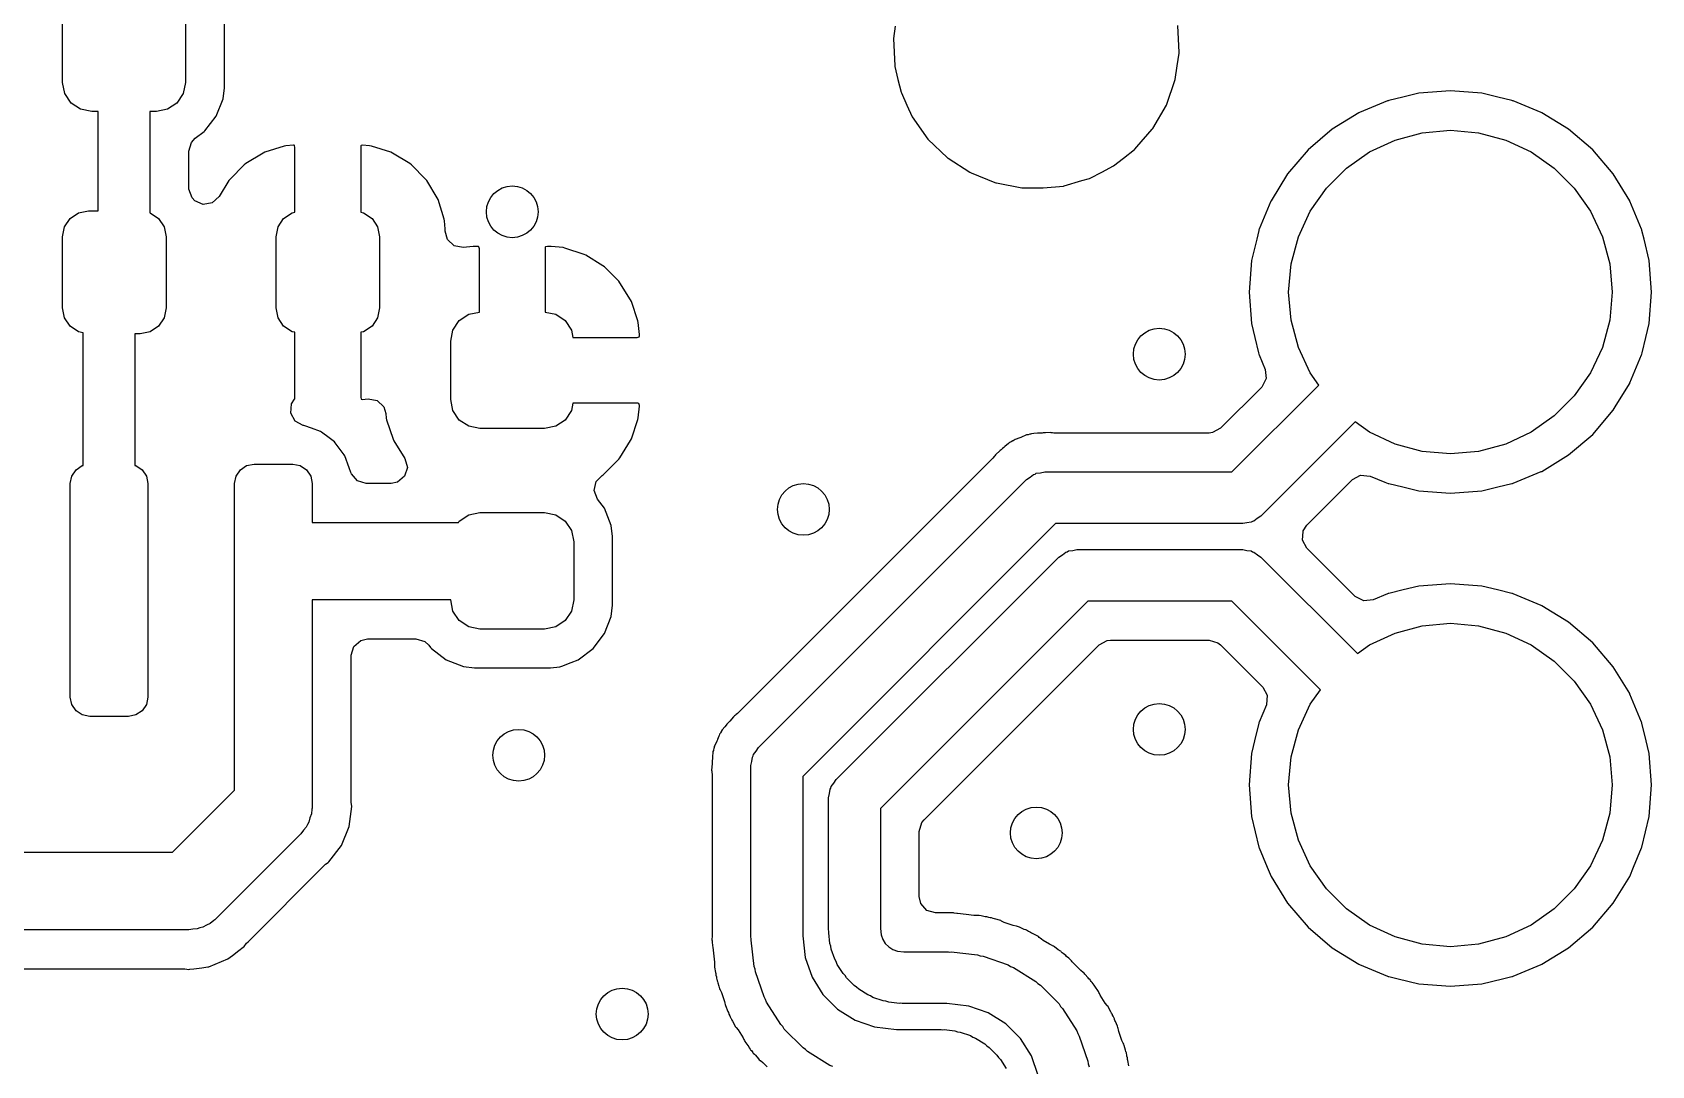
# Model space of a CAD drawing. Extents: x 3.82 to 6.18, y -5.18 to -3.22.
# Drawn here: x 5.1591 to 5.6518, y -4.1716 to -3.8572 of the extents above; entities that cross this region are included whole.
import ezdxf

# ---------------------------------------------------------------- set-up
doc = ezdxf.new("R2010")
doc.units = 0
doc.header["$MEASUREMENT"] = 0
doc.layers.add('BLACK', color=7, linetype='CONTINUOUS')

msp = doc.modelspace()

# ---------------------------------------------------------------- linework, layer by layer
at = {"layer": 'BLACK', "linetype": 'CONTINUOUS'}
for p, q in [((5.16831, -3.87244), (5.16831, -3.85472)), ((5.20571, -3.85472), (5.20571, -3.87244)), ((5.21754, -3.85909), (5.21754, -3.85312)), ((5.42164, -3.85532), (5.4211, -3.85909)), ((5.50804, -3.86335), (5.50766, -3.85509)), ((5.21754, -3.87405), (5.21754, -3.85909)), ((5.4211, -3.85909), (5.42148, -3.86735)), ((5.50746, -3.86735), (5.508, -3.86358)), ((5.508, -3.86358), (5.50804, -3.86335)), ((5.508, -3.86358), (5.508, -3.86358)), ((5.42148, -3.86735), (5.42153, -3.86758)), ((5.42153, -3.86758), (5.42153, -3.86758)), ((5.42153, -3.86758), (5.42248, -3.87153)), ((5.42248, -3.87153), (5.42341, -3.87539)), ((5.50414, -3.87934), (5.50685, -3.87153)), ((5.50685, -3.87153), (5.50746, -3.86735)), ((5.16898, -3.87583), (5.16831, -3.87244)), ((5.1709, -3.8787), (5.16898, -3.87583)), ((5.20503, -3.87583), (5.20311, -3.8787)), ((5.20571, -3.87244), (5.20503, -3.87583)), ((5.21713, -3.87742), (5.21754, -3.87405)), ((5.42341, -3.87539), (5.42351, -3.87561)), ((5.42351, -3.87561), (5.42351, -3.87561)), ((5.42351, -3.87561), (5.42521, -3.87934)), ((5.57609, -3.87691), (5.57182, -3.87794)), ((5.58097, -3.87574), (5.57609, -3.87691)), ((5.59055, -3.87499), (5.58097, -3.87574)), ((5.60013, -3.87574), (5.59055, -3.87499)), ((5.60501, -3.87691), (5.60013, -3.87574)), ((5.60928, -3.87794), (5.60501, -3.87691)), ((5.17378, -3.88062), (5.1709, -3.8787)), ((5.17717, -3.8813), (5.17378, -3.88062)), ((5.17913, -3.8813), (5.17717, -3.8813)), ((5.17913, -3.9115), (5.17913, -3.8813)), ((5.19685, -3.8813), (5.19488, -3.8813)), ((5.19488, -3.8813), (5.19488, -3.91208)), ((5.20024, -3.88062), (5.19685, -3.8813)), ((5.20311, -3.8787), (5.20024, -3.88062)), ((5.21504, -3.88269), (5.21713, -3.87742)), ((5.42521, -3.87934), (5.42684, -3.88292)), ((5.5, -3.88649), (5.50414, -3.87934)), ((5.56275, -3.88166), (5.55456, -3.88668)), ((5.56293, -3.88159), (5.56275, -3.88166)), ((5.57145, -3.87806), (5.56293, -3.88159)), ((5.56293, -3.88159), (5.56293, -3.88159)), ((5.57163, -3.87799), (5.57145, -3.87806)), ((5.57145, -3.87806), (5.57145, -3.87806)), ((5.57182, -3.87794), (5.57163, -3.87799)), ((5.57182, -3.87794), (5.57182, -3.87794)), ((5.60947, -3.87799), (5.60928, -3.87794)), ((5.60928, -3.87794), (5.60928, -3.87794)), ((5.60965, -3.87806), (5.60947, -3.87799)), ((5.61817, -3.88159), (5.60965, -3.87806)), ((5.60965, -3.87806), (5.60965, -3.87806)), ((5.61835, -3.88166), (5.61817, -3.88159)), ((5.61817, -3.88159), (5.61817, -3.88159)), ((5.62654, -3.88668), (5.61835, -3.88166)), ((5.21162, -3.88721), (5.21504, -3.88269)), ((5.42684, -3.88292), (5.43162, -3.88966)), ((5.4952, -3.89203), (5.49985, -3.88667)), ((5.49985, -3.88667), (5.5, -3.88649)), ((5.49985, -3.88667), (5.49985, -3.88667)), ((5.55456, -3.88668), (5.54725, -3.89292)), ((5.63385, -3.89292), (5.62654, -3.88668)), ((5.20671, -3.89339), (5.2075, -3.89071)), ((5.2075, -3.89071), (5.20867, -3.88944)), ((5.20867, -3.88944), (5.21135, -3.88741)), ((5.21135, -3.88741), (5.21162, -3.88721)), ((5.23577, -3.89184), (5.22987, -3.89369)), ((5.23629, -3.89174), (5.23577, -3.89184)), ((5.23861, -3.89152), (5.23629, -3.89174)), ((5.23878, -3.89156), (5.23861, -3.89152)), ((5.23884, -3.89161), (5.23878, -3.89156)), ((5.23902, -3.89221), (5.23884, -3.89161)), ((5.25908, -3.89173), (5.25902, -3.89203)), ((5.25913, -3.89167), (5.25908, -3.89173)), ((5.25958, -3.89154), (5.25913, -3.89167)), ((5.26174, -3.89174), (5.25958, -3.89154)), ((5.26226, -3.89184), (5.26174, -3.89174)), ((5.26816, -3.89369), (5.26226, -3.89184)), ((5.43162, -3.88966), (5.43759, -3.89538)), ((5.56594, -3.8936), (5.57372, -3.88998)), ((5.57372, -3.88998), (5.58201, -3.88776)), ((5.58201, -3.88776), (5.59055, -3.88701)), ((5.59055, -3.88701), (5.5991, -3.88776)), ((5.5991, -3.88776), (5.60738, -3.88998)), ((5.60738, -3.88998), (5.61516, -3.8936)), ((5.20671, -3.90458), (5.20671, -3.89339)), ((5.22933, -3.89393), (5.22407, -3.89712)), ((5.22987, -3.89369), (5.22933, -3.89393)), ((5.23902, -3.91192), (5.23902, -3.89221)), ((5.25902, -3.89203), (5.25902, -3.91192)), ((5.2687, -3.89393), (5.26816, -3.89369)), ((5.27396, -3.89712), (5.2687, -3.89393)), ((5.43759, -3.89538), (5.43779, -3.8955)), ((5.43779, -3.8955), (5.44434, -3.89973)), ((5.48808, -3.89785), (5.49106, -3.8955)), ((5.49106, -3.8955), (5.4944, -3.89289)), ((5.4944, -3.89288), (5.49458, -3.89274)), ((5.4944, -3.89289), (5.4944, -3.89288)), ((5.49458, -3.89274), (5.4952, -3.89203)), ((5.54725, -3.89292), (5.54101, -3.90023)), ((5.55892, -3.89852), (5.56594, -3.8936)), ((5.61516, -3.8936), (5.62218, -3.89852)), ((5.64009, -3.90023), (5.63385, -3.89292)), ((5.2236, -3.89749), (5.21926, -3.90183)), ((5.22407, -3.89712), (5.2236, -3.89749)), ((5.27443, -3.89749), (5.27396, -3.89712)), ((5.27877, -3.90183), (5.27443, -3.89749)), ((5.44434, -3.89973), (5.44434, -3.89973)), ((5.44434, -3.89973), (5.44454, -3.89986)), ((5.44454, -3.89986), (5.44476, -3.89995)), ((5.44476, -3.89995), (5.45199, -3.90286)), ((5.47845, -3.9023), (5.48073, -3.90163)), ((5.48073, -3.90163), (5.48468, -3.8996)), ((5.48468, -3.8996), (5.48787, -3.89795)), ((5.48787, -3.89795), (5.48808, -3.89785)), ((5.48787, -3.89795), (5.48787, -3.89795)), ((5.54101, -3.90023), (5.53599, -3.90842)), ((5.55285, -3.90459), (5.55892, -3.89852)), ((5.62218, -3.89852), (5.62825, -3.90459)), ((5.64511, -3.90842), (5.64009, -3.90023)), ((5.20673, -3.90494), (5.20671, -3.90458)), ((5.2077, -3.90756), (5.20673, -3.90494)), ((5.21889, -3.9023), (5.21594, -3.90718)), ((5.21926, -3.90183), (5.21889, -3.9023)), ((5.27914, -3.9023), (5.27877, -3.90183)), ((5.28233, -3.90756), (5.27914, -3.9023)), ((5.45199, -3.90286), (5.45199, -3.90286)), ((5.45199, -3.90286), (5.45221, -3.90295)), ((5.45221, -3.90295), (5.45244, -3.903)), ((5.45244, -3.903), (5.45244, -3.903)), ((5.45244, -3.903), (5.46014, -3.9045)), ((5.46014, -3.9045), (5.46014, -3.9045)), ((5.46014, -3.9045), (5.46032, -3.90454)), ((5.46032, -3.90454), (5.46054, -3.90455)), ((5.46054, -3.90455), (5.46663, -3.90455)), ((5.46663, -3.90455), (5.4728, -3.90396)), ((5.4728, -3.90396), (5.47302, -3.90389)), ((5.47302, -3.90389), (5.47845, -3.9023)), ((5.47302, -3.90389), (5.47302, -3.90389)), ((5.54793, -3.91161), (5.55285, -3.90459)), ((5.62825, -3.90459), (5.63317, -3.91161)), ((5.17317, -3.9121), (5.17618, -3.9115)), ((5.17618, -3.9115), (5.17913, -3.9115)), ((5.20772, -3.90759), (5.2077, -3.90756)), ((5.20855, -3.90844), (5.20772, -3.90759)), ((5.21112, -3.90954), (5.20855, -3.90844)), ((5.21387, -3.90907), (5.21112, -3.90954)), ((5.21594, -3.90718), (5.21387, -3.90907)), ((5.28257, -3.9081), (5.28233, -3.90756)), ((5.28442, -3.914), (5.28257, -3.9081)), ((5.53592, -3.9086), (5.53239, -3.91712)), ((5.53599, -3.90842), (5.53592, -3.9086)), ((5.53592, -3.9086), (5.53592, -3.9086)), ((5.54431, -3.91939), (5.54793, -3.91161)), ((5.63317, -3.91161), (5.6368, -3.91939)), ((5.64518, -3.9086), (5.64511, -3.90842)), ((5.64871, -3.91712), (5.64518, -3.9086)), ((5.64518, -3.9086), (5.64518, -3.9086)), ((5.16831, -3.91937), (5.16891, -3.91636)), ((5.16891, -3.91636), (5.17061, -3.9138)), ((5.17061, -3.9138), (5.17317, -3.9121)), ((5.19488, -3.91208), (5.19494, -3.9121)), ((5.19494, -3.9121), (5.1975, -3.9138)), ((5.1975, -3.9138), (5.1992, -3.91636)), ((5.1992, -3.91636), (5.1998, -3.91937)), ((5.23327, -3.91937), (5.23387, -3.91636)), ((5.23387, -3.91636), (5.23557, -3.9138)), ((5.23557, -3.9138), (5.23813, -3.9121)), ((5.23813, -3.9121), (5.23902, -3.91192)), ((5.25902, -3.91192), (5.2599, -3.9121)), ((5.2599, -3.9121), (5.26246, -3.9138)), ((5.26246, -3.9138), (5.26416, -3.91636)), ((5.26416, -3.91636), (5.26476, -3.91937)), ((5.28452, -3.91452), (5.28442, -3.914)), ((5.28475, -3.91703), (5.28452, -3.91452)), ((5.16831, -3.94102), (5.16831, -3.91937)), ((5.1998, -3.91937), (5.1998, -3.94102)), ((5.23327, -3.94102), (5.23327, -3.91937)), ((5.26476, -3.91937), (5.26476, -3.94102)), ((5.28476, -3.91726), (5.28475, -3.91703)), ((5.28476, -3.91771), (5.28476, -3.91726)), ((5.28545, -3.92023), (5.28476, -3.91771)), ((5.28749, -3.92214), (5.28545, -3.92023)), ((5.53164, -3.92013), (5.53007, -3.92664)), ((5.53227, -3.91749), (5.53164, -3.92013)), ((5.53232, -3.9173), (5.53227, -3.91749)), ((5.53227, -3.91749), (5.53227, -3.91749)), ((5.53239, -3.91712), (5.53232, -3.9173)), ((5.53239, -3.91712), (5.53239, -3.91712)), ((5.54209, -3.92767), (5.54431, -3.91939)), ((5.6368, -3.91939), (5.63902, -3.92767)), ((5.64879, -3.9173), (5.64871, -3.91712)), ((5.64871, -3.91712), (5.64871, -3.91712)), ((5.64883, -3.91749), (5.64879, -3.9173)), ((5.64947, -3.92013), (5.64883, -3.91749)), ((5.64883, -3.91749), (5.64883, -3.91749)), ((5.65103, -3.92664), (5.64947, -3.92013)), ((5.29024, -3.92265), (5.28749, -3.92214)), ((5.29323, -3.92234), (5.29024, -3.92265)), ((5.29349, -3.92232), (5.29323, -3.92234)), ((5.29458, -3.92232), (5.29349, -3.92232)), ((5.29489, -3.92239), (5.29458, -3.92232)), ((5.29494, -3.92244), (5.29489, -3.92239)), ((5.29512, -3.92304), (5.29494, -3.92244)), ((5.29512, -3.94235), (5.29512, -3.92304)), ((5.31518, -3.92255), (5.31512, -3.92286)), ((5.31512, -3.92286), (5.31512, -3.94235)), ((5.31523, -3.9225), (5.31518, -3.92255)), ((5.31583, -3.92232), (5.31523, -3.9225)), ((5.31675, -3.92232), (5.31583, -3.92232)), ((5.317, -3.92234), (5.31675, -3.92232)), ((5.32058, -3.9227), (5.317, -3.92234)), ((5.32111, -3.92282), (5.32058, -3.9227)), ((5.32697, -3.92476), (5.32111, -3.92282)), ((5.32749, -3.925), (5.32697, -3.92476)), ((5.33272, -3.92823), (5.32749, -3.925)), ((5.33317, -3.92858), (5.33272, -3.92823)), ((5.33753, -3.93293), (5.33317, -3.92858)), ((5.53007, -3.92664), (5.52932, -3.93622)), ((5.54134, -3.93622), (5.54209, -3.92767)), ((5.63902, -3.92767), (5.63976, -3.93622)), ((5.65178, -3.93622), (5.65103, -3.92664)), ((5.33788, -3.93338), (5.33753, -3.93293)), ((5.34112, -3.93861), (5.33788, -3.93338)), ((5.52932, -3.93622), (5.53007, -3.9458)), ((5.54209, -3.94477), (5.54134, -3.93622)), ((5.63976, -3.93622), (5.63902, -3.94477)), ((5.65103, -3.9458), (5.65178, -3.93622)), ((5.16891, -3.94404), (5.16831, -3.94102)), ((5.1998, -3.94102), (5.1992, -3.94404)), ((5.23387, -3.94404), (5.23327, -3.94102)), ((5.26476, -3.94102), (5.26416, -3.94404)), ((5.34136, -3.93913), (5.34112, -3.93861)), ((5.34332, -3.94498), (5.34136, -3.93913)), ((5.17061, -3.94659), (5.16891, -3.94404)), ((5.1992, -3.94404), (5.1975, -3.94659)), ((5.23557, -3.94659), (5.23387, -3.94404)), ((5.26416, -3.94404), (5.26246, -3.94659)), ((5.28709, -3.94779), (5.28901, -3.94492)), ((5.28901, -3.94492), (5.29189, -3.943)), ((5.29189, -3.943), (5.29512, -3.94235)), ((5.31512, -3.94235), (5.31835, -3.943)), ((5.31835, -3.943), (5.32122, -3.94492)), ((5.32122, -3.94492), (5.32314, -3.94779)), ((5.34343, -3.94551), (5.34332, -3.94498)), ((5.34381, -3.94914), (5.34343, -3.94551)), ((5.53007, -3.9458), (5.5311, -3.95006)), ((5.54431, -3.95305), (5.54209, -3.94477)), ((5.63902, -3.94477), (5.6368, -3.95305)), ((5.65001, -3.95006), (5.65103, -3.9458)), ((5.17317, -3.9483), (5.17061, -3.94659)), ((5.17461, -3.94858), (5.17317, -3.9483)), ((5.17461, -3.98897), (5.17461, -3.94858)), ((5.19193, -3.9489), (5.19035, -3.9489)), ((5.19035, -3.9489), (5.19035, -3.98897)), ((5.19494, -3.9483), (5.19193, -3.9489)), ((5.1975, -3.94659), (5.19494, -3.9483)), ((5.23813, -3.9483), (5.23557, -3.94659)), ((5.23902, -3.94847), (5.23813, -3.9483)), ((5.23902, -3.96836), (5.23902, -3.94847)), ((5.2599, -3.9483), (5.25902, -3.94847)), ((5.25902, -3.94847), (5.25902, -3.96818)), ((5.26246, -3.94659), (5.2599, -3.9483)), ((5.28642, -3.95118), (5.28709, -3.94779)), ((5.32314, -3.94779), (5.32359, -3.95004)), ((5.32359, -3.95004), (5.34311, -3.95004)), ((5.34311, -3.95004), (5.34371, -3.94986)), ((5.34371, -3.94986), (5.34375, -3.94981)), ((5.34375, -3.94981), (5.34382, -3.94951)), ((5.34382, -3.94939), (5.34381, -3.94914)), ((5.34382, -3.94951), (5.34382, -3.94939)), ((5.5311, -3.95006), (5.5322, -3.95467)), ((5.6489, -3.95467), (5.65001, -3.95006)), ((5.28642, -3.9689), (5.28642, -3.95118)), ((5.5322, -3.95467), (5.53232, -3.95514)), ((5.53232, -3.95514), (5.53239, -3.95532)), ((5.53239, -3.95532), (5.53239, -3.95532)), ((5.53239, -3.95532), (5.53423, -3.95976)), ((5.54793, -3.96083), (5.54431, -3.95305)), ((5.6368, -3.95305), (5.63317, -3.96083)), ((5.64518, -3.96384), (5.64871, -3.95532)), ((5.64871, -3.95532), (5.64879, -3.95514)), ((5.64871, -3.95532), (5.64871, -3.95532)), ((5.64879, -3.95514), (5.6489, -3.95467)), ((5.53423, -3.95976), (5.53453, -3.96254)), ((5.55052, -3.96452), (5.54793, -3.96083)), ((5.63317, -3.96083), (5.62825, -3.96785)), ((5.53315, -3.96516), (5.52065, -3.97766)), ((5.5241, -3.99094), (5.55052, -3.96452)), ((5.53453, -3.96254), (5.53315, -3.96516)), ((5.64072, -3.97117), (5.64501, -3.96419)), ((5.64501, -3.96419), (5.64511, -3.96402)), ((5.64511, -3.96402), (5.64518, -3.96384)), ((5.23776, -3.97306), (5.23797, -3.97028)), ((5.23797, -3.97028), (5.23886, -3.96877)), ((5.23886, -3.96877), (5.23895, -3.96867)), ((5.23895, -3.96867), (5.23902, -3.96836)), ((5.25902, -3.96818), (5.25919, -3.96878)), ((5.25919, -3.96878), (5.25925, -3.96883)), ((5.25925, -3.96883), (5.25942, -3.96887)), ((5.25942, -3.96887), (5.26127, -3.9687)), ((5.26127, -3.9687), (5.26401, -3.96924)), ((5.26401, -3.96924), (5.26603, -3.97117)), ((5.28709, -3.97229), (5.28642, -3.9689)), ((5.32359, -3.97004), (5.32314, -3.97229)), ((5.34329, -3.97004), (5.32359, -3.97004)), ((5.34359, -3.97011), (5.34329, -3.97004)), ((5.34364, -3.97015), (5.34359, -3.97011)), ((5.34382, -3.97074), (5.34364, -3.97015)), ((5.34381, -3.97094), (5.34382, -3.97074)), ((5.62825, -3.96785), (5.62218, -3.97392)), ((5.2391, -3.97552), (5.23776, -3.97306)), ((5.24152, -3.97685), (5.2391, -3.97552)), ((5.26603, -3.97117), (5.26666, -3.97313)), ((5.26666, -3.97313), (5.26681, -3.97457)), ((5.26681, -3.97457), (5.26692, -3.9751)), ((5.26692, -3.9751), (5.26887, -3.98095)), ((5.28901, -3.97516), (5.28709, -3.97229)), ((5.29189, -3.97708), (5.28901, -3.97516)), ((5.32122, -3.97516), (5.31835, -3.97708)), ((5.32314, -3.97229), (5.32122, -3.97516)), ((5.34138, -3.9809), (5.34333, -3.97505)), ((5.34333, -3.97505), (5.34344, -3.97452)), ((5.34344, -3.97452), (5.34381, -3.97094)), ((5.62218, -3.97392), (5.61516, -3.97884)), ((5.63385, -3.97952), (5.64009, -3.97221)), ((5.64009, -3.97221), (5.64072, -3.97117)), ((5.24175, -3.97687), (5.24152, -3.97685)), ((5.24203, -3.97697), (5.24175, -3.97687)), ((5.244, -3.97766), (5.24203, -3.97697)), ((5.24203, -3.97697), (5.24203, -3.97697)), ((5.24678, -3.97864), (5.244, -3.97766)), ((5.24708, -3.97886), (5.24678, -3.97864)), ((5.24946, -3.98062), (5.24708, -3.97886)), ((5.24708, -3.97886), (5.24708, -3.97886)), ((5.29528, -3.97776), (5.29189, -3.97708)), ((5.31496, -3.97776), (5.29528, -3.97776)), ((5.31835, -3.97708), (5.31496, -3.97776)), ((5.4599, -3.98047), (5.45953, -3.98062)), ((5.46157, -3.97971), (5.4599, -3.98047)), ((5.46192, -3.97966), (5.46157, -3.97971)), ((5.46206, -3.97962), (5.46192, -3.97966)), ((5.46264, -3.97948), (5.46206, -3.97962)), ((5.46279, -3.97945), (5.46264, -3.97948)), ((5.46312, -3.97933), (5.46279, -3.97945)), ((5.46384, -3.97928), (5.46312, -3.97933)), ((5.46495, -3.97921), (5.46384, -3.97928)), ((5.46534, -3.97917), (5.46495, -3.97921)), ((5.46574, -3.97911), (5.46534, -3.97917)), ((5.46636, -3.97911), (5.46574, -3.97911)), ((5.46667, -3.9791), (5.46636, -3.97911)), ((5.46736, -3.97906), (5.46667, -3.9791)), ((5.46875, -3.97898), (5.46736, -3.97906)), ((5.4691, -3.97905), (5.46875, -3.97898)), ((5.46945, -3.97908), (5.4691, -3.97905)), ((5.46992, -3.97911), (5.46945, -3.97906)), ((5.46945, -3.97906), (5.46945, -3.97908)), ((5.51715, -3.97911), (5.46992, -3.97911)), ((5.5182, -3.979), (5.51715, -3.97911)), ((5.52065, -3.97766), (5.5182, -3.979)), ((5.56155, -3.97576), (5.53292, -4.0044)), ((5.56594, -3.97884), (5.56155, -3.97576)), ((5.57372, -3.98247), (5.56594, -3.97884)), ((5.61516, -3.97884), (5.60738, -3.98247)), ((5.62654, -3.98576), (5.63385, -3.97952)), ((5.25107, -3.98181), (5.24946, -3.98062)), ((5.25129, -3.9821), (5.25107, -3.98181)), ((5.25402, -3.9858), (5.25129, -3.9821)), ((5.26887, -3.98095), (5.26912, -3.98147)), ((5.26912, -3.98147), (5.27248, -3.9869)), ((5.33791, -3.98666), (5.34114, -3.98142)), ((5.34114, -3.98142), (5.34138, -3.9809)), ((5.45361, -3.98447), (5.45215, -3.98573)), ((5.45388, -3.98422), (5.45361, -3.98447)), ((5.45431, -3.9838), (5.45388, -3.98422)), ((5.45473, -3.98349), (5.45431, -3.9838)), ((5.45504, -3.98324), (5.45473, -3.98349)), ((5.45616, -3.98228), (5.45504, -3.98324)), ((5.45643, -3.98205), (5.45616, -3.98228)), ((5.45616, -3.98228), (5.45616, -3.98228)), ((5.45675, -3.9819), (5.45643, -3.98205)), ((5.45688, -3.98182), (5.45675, -3.9819)), ((5.45739, -3.98152), (5.45688, -3.98182)), ((5.45752, -3.98145), (5.45739, -3.98152)), ((5.45781, -3.98124), (5.45752, -3.98145)), ((5.45814, -3.98112), (5.45781, -3.98124)), ((5.45953, -3.98062), (5.45814, -3.98112)), ((5.45814, -3.98112), (5.45814, -3.98112)), ((5.58201, -3.98469), (5.57372, -3.98247)), ((5.59055, -3.98543), (5.58201, -3.98469)), ((5.5991, -3.98469), (5.59055, -3.98543)), ((5.60738, -3.98247), (5.5991, -3.98469)), ((5.17112, -3.99223), (5.1724, -3.99031)), ((5.1724, -3.99031), (5.17431, -3.98903)), ((5.17431, -3.98903), (5.17461, -3.98897)), ((5.19035, -3.98897), (5.19065, -3.98903)), ((5.19065, -3.98903), (5.19256, -3.99031)), ((5.19256, -3.99031), (5.19384, -3.99223)), ((5.22112, -3.99223), (5.2224, -3.99031)), ((5.2224, -3.99031), (5.22431, -3.98903)), ((5.22431, -3.98903), (5.22657, -3.98858)), ((5.22657, -3.98858), (5.23839, -3.98858)), ((5.23839, -3.98858), (5.24065, -3.98903)), ((5.24065, -3.98903), (5.24256, -3.99031)), ((5.24256, -3.99031), (5.24384, -3.99223)), ((5.25424, -3.9861), (5.25402, -3.9858)), ((5.25402, -3.9858), (5.25402, -3.9858)), ((5.25552, -3.98974), (5.25424, -3.9861)), ((5.256, -3.99113), (5.25552, -3.98974)), ((5.27322, -3.98959), (5.27238, -3.99226)), ((5.27248, -3.9869), (5.27322, -3.98959)), ((5.33321, -3.99146), (5.33756, -3.98711)), ((5.33756, -3.98711), (5.33791, -3.98666)), ((5.45138, -3.98673), (5.37365, -4.06446)), ((5.45173, -3.98629), (5.45138, -3.98673)), ((5.45196, -3.98603), (5.45173, -3.9863)), ((5.45173, -3.9863), (5.45173, -3.98629)), ((5.45215, -3.98573), (5.45196, -3.98603)), ((5.61835, -3.99078), (5.62654, -3.98576)), ((5.17067, -3.99449), (5.17112, -3.99223)), ((5.17067, -4.05945), (5.17067, -3.99449)), ((5.19384, -3.99223), (5.19429, -3.99449)), ((5.19429, -3.99449), (5.19429, -4.05945)), ((5.22067, -3.99449), (5.22112, -3.99223)), ((5.22067, -4.08782), (5.22067, -3.99449)), ((5.24384, -3.99223), (5.24429, -3.99449)), ((5.24429, -3.99449), (5.24429, -4.0063)), ((5.25603, -3.99112), (5.256, -3.99113)), ((5.25618, -3.99157), (5.25603, -3.99112)), ((5.25801, -3.99368), (5.25618, -3.99157)), ((5.26069, -3.99447), (5.25801, -3.99368)), ((5.26826, -3.99447), (5.26069, -3.99447)), ((5.27024, -3.99405), (5.26826, -3.99447)), ((5.27238, -3.99226), (5.27024, -3.99405)), ((5.3301, -3.99663), (5.33068, -3.99389)), ((5.33068, -3.99389), (5.33244, -3.99202)), ((5.33244, -3.99202), (5.33276, -3.99182)), ((5.33276, -3.99182), (5.33321, -3.99146)), ((5.38006, -4.07478), (5.4616, -3.99324)), ((5.4616, -3.99324), (5.46271, -3.99254)), ((5.46271, -3.99254), (5.46374, -3.99172)), ((5.46374, -3.99172), (5.46418, -3.99162)), ((5.46418, -3.99162), (5.46457, -3.99138)), ((5.46457, -3.99138), (5.46587, -3.99124)), ((5.46587, -3.99124), (5.46715, -3.99094)), ((5.46715, -3.99094), (5.5241, -3.99094)), ((5.54693, -4.00712), (5.56077, -3.99327)), ((5.56077, -3.99327), (5.56323, -3.99193)), ((5.56323, -3.99193), (5.56618, -3.9922)), ((5.56618, -3.9922), (5.57066, -3.99405)), ((5.57066, -3.99405), (5.57163, -3.99446)), ((5.57163, -3.99446), (5.57182, -3.9945)), ((5.57182, -3.9945), (5.57182, -3.9945)), ((5.57182, -3.9945), (5.57609, -3.99553)), ((5.60501, -3.99553), (5.60928, -3.9945)), ((5.60928, -3.9945), (5.60947, -3.99446)), ((5.60928, -3.9945), (5.60928, -3.9945)), ((5.60947, -3.99446), (5.60965, -3.99438)), ((5.60965, -3.99438), (5.61817, -3.99085)), ((5.60965, -3.99438), (5.60965, -3.99438)), ((5.61817, -3.99085), (5.61835, -3.99078)), ((5.61817, -3.99085), (5.61817, -3.99085)), ((5.33109, -3.99924), (5.3301, -3.99663)), ((5.33315, -4.00195), (5.33109, -3.99924)), ((5.57609, -3.99553), (5.58097, -3.9967)), ((5.58097, -3.9967), (5.59055, -3.99745)), ((5.59055, -3.99745), (5.60013, -3.9967)), ((5.60013, -3.9967), (5.60501, -3.99553)), ((5.28901, -4.00594), (5.29189, -4.00402)), ((5.29189, -4.00402), (5.29528, -4.00335)), ((5.29528, -4.00335), (5.31496, -4.00335)), ((5.31496, -4.00335), (5.31835, -4.00402)), ((5.31835, -4.00402), (5.32122, -4.00594)), ((5.33524, -4.00722), (5.33315, -4.00195)), ((5.53181, -4.00509), (5.53078, -4.00591)), ((5.53292, -4.0044), (5.53181, -4.00509)), ((5.24429, -4.0063), (5.28877, -4.0063)), ((5.28877, -4.0063), (5.28901, -4.00594)), ((5.32122, -4.00594), (5.32314, -4.00881)), ((5.32314, -4.00881), (5.32382, -4.0122)), ((5.33565, -4.0106), (5.33524, -4.00722)), ((5.47042, -4.00669), (5.3935, -4.08361)), ((5.52736, -4.00669), (5.47042, -4.00669)), ((5.52864, -4.0064), (5.52736, -4.00669)), ((5.52995, -4.00625), (5.52864, -4.0064)), ((5.53034, -4.00601), (5.52995, -4.00625)), ((5.53078, -4.00591), (5.53034, -4.00601)), ((5.54559, -4.01168), (5.54577, -4.00909)), ((5.54577, -4.00909), (5.54579, -4.0089)), ((5.54579, -4.0089), (5.54693, -4.00712)), ((5.32382, -4.0122), (5.32382, -4.02992)), ((5.33565, -4.03153), (5.33565, -4.0106)), ((5.47397, -4.01525), (5.47435, -4.015)), ((5.47435, -4.015), (5.47566, -4.01486)), ((5.47566, -4.01486), (5.47694, -4.01457)), ((5.47694, -4.01457), (5.52738, -4.01457)), ((5.52738, -4.01457), (5.52866, -4.01486)), ((5.52866, -4.01486), (5.52996, -4.01501)), ((5.52996, -4.01501), (5.53035, -4.01525)), ((5.54693, -4.01414), (5.54559, -4.01168)), ((5.56161, -4.02882), (5.54693, -4.01414)), ((5.40368, -4.08456), (5.47138, -4.01686)), ((5.47138, -4.01686), (5.4725, -4.01617)), ((5.4725, -4.01617), (5.47352, -4.01535)), ((5.47352, -4.01535), (5.47397, -4.01525)), ((5.53035, -4.01525), (5.53079, -4.01535)), ((5.53079, -4.01535), (5.53182, -4.01617)), ((5.53182, -4.01617), (5.53293, -4.01687)), ((5.53293, -4.01687), (5.56225, -4.04619)), ((5.56424, -4.0302), (5.56161, -4.02882)), ((5.57145, -4.02806), (5.56702, -4.0299)), ((5.57163, -4.02799), (5.57145, -4.02806)), ((5.57145, -4.02806), (5.57145, -4.02806)), ((5.57182, -4.02794), (5.57163, -4.02799)), ((5.57621, -4.02688), (5.57182, -4.02794)), ((5.57182, -4.02794), (5.57182, -4.02794)), ((5.58097, -4.02574), (5.57621, -4.02688)), ((5.59055, -4.02499), (5.58097, -4.02574)), ((5.60013, -4.02574), (5.59055, -4.02499)), ((5.60489, -4.02688), (5.60013, -4.02574)), ((5.60928, -4.02794), (5.60489, -4.02688)), ((5.60947, -4.02799), (5.60928, -4.02794)), ((5.60928, -4.02794), (5.60928, -4.02794)), ((5.60965, -4.02806), (5.60947, -4.02799)), ((5.61817, -4.03159), (5.60965, -4.02806)), ((5.60965, -4.02806), (5.60965, -4.02806)), ((5.28642, -4.02992), (5.24429, -4.02992)), ((5.24429, -4.02992), (5.24429, -4.09272)), ((5.28709, -4.03331), (5.28642, -4.02992)), ((5.28901, -4.03618), (5.28709, -4.03331)), ((5.32314, -4.03331), (5.32122, -4.03618)), ((5.32382, -4.02992), (5.32314, -4.03331)), ((5.33524, -4.0349), (5.33565, -4.03153)), ((5.4802, -4.03031), (5.41713, -4.09339)), ((5.5241, -4.03031), (5.4802, -4.03031)), ((5.55101, -4.05722), (5.5241, -4.03031)), ((5.56702, -4.0299), (5.56424, -4.0302)), ((5.61835, -4.03166), (5.61817, -4.03159)), ((5.61817, -4.03159), (5.61817, -4.03159)), ((5.62654, -4.03668), (5.61835, -4.03166)), ((5.29189, -4.03811), (5.28901, -4.03618)), ((5.29528, -4.03878), (5.29189, -4.03811)), ((5.31496, -4.03878), (5.29528, -4.03878)), ((5.31835, -4.03811), (5.31496, -4.03878)), ((5.32122, -4.03618), (5.31835, -4.03811)), ((5.33315, -4.04017), (5.33524, -4.0349)), ((5.57372, -4.03998), (5.58201, -4.03776)), ((5.58201, -4.03776), (5.59055, -4.03701)), ((5.59055, -4.03701), (5.5991, -4.03776)), ((5.5991, -4.03776), (5.60738, -4.03998)), ((5.63385, -4.04292), (5.62654, -4.03668)), ((5.25612, -4.04671), (5.25691, -4.04403)), ((5.25691, -4.04403), (5.25902, -4.0422)), ((5.25902, -4.0422), (5.26108, -4.04175)), ((5.26108, -4.04175), (5.27582, -4.04175)), ((5.27582, -4.04175), (5.2785, -4.04254)), ((5.2785, -4.04254), (5.27977, -4.04371)), ((5.27977, -4.04371), (5.2803, -4.04442)), ((5.2803, -4.04442), (5.2803, -4.04442)), ((5.2803, -4.04442), (5.28051, -4.04469)), ((5.32973, -4.04469), (5.33315, -4.04017)), ((5.43041, -4.09684), (5.48365, -4.0436)), ((5.48365, -4.0436), (5.4861, -4.04226)), ((5.4861, -4.04226), (5.48716, -4.04215)), ((5.48716, -4.04215), (5.51715, -4.04215)), ((5.51715, -4.04215), (5.51983, -4.04293)), ((5.51983, -4.04293), (5.52065, -4.0436)), ((5.52065, -4.0436), (5.5335, -4.05644)), ((5.56225, -4.04619), (5.56594, -4.0436)), ((5.56594, -4.0436), (5.57372, -4.03998)), ((5.60738, -4.03998), (5.61516, -4.0436)), ((5.61516, -4.0436), (5.62218, -4.04852)), ((5.64009, -4.05023), (5.63385, -4.04292)), ((5.25612, -4.09084), (5.25612, -4.04671)), ((5.28051, -4.04469), (5.28502, -4.04812)), ((5.28502, -4.04812), (5.29029, -4.0502)), ((5.32024, -4.05008), (5.32302, -4.04898)), ((5.32302, -4.04898), (5.32521, -4.04812)), ((5.32521, -4.04812), (5.32973, -4.04469)), ((5.62218, -4.04852), (5.62825, -4.05459)), ((5.29029, -4.0502), (5.29367, -4.05061)), ((5.29367, -4.05061), (5.30511, -4.05061)), ((5.30511, -4.05061), (5.31657, -4.05061)), ((5.31657, -4.05061), (5.31672, -4.05059)), ((5.31672, -4.05059), (5.31963, -4.05024)), ((5.31672, -4.05059), (5.31672, -4.05059)), ((5.31963, -4.05024), (5.31994, -4.0502)), ((5.31994, -4.0502), (5.32024, -4.05008)), ((5.32024, -4.05008), (5.32024, -4.05008)), ((5.64511, -4.05842), (5.64009, -4.05023)), ((5.5335, -4.05644), (5.53484, -4.0589)), ((5.53484, -4.0589), (5.53457, -4.06185)), ((5.54793, -4.06161), (5.55101, -4.05722)), ((5.62825, -4.05459), (5.63317, -4.06161)), ((5.64518, -4.0586), (5.64511, -4.05842)), ((5.64871, -4.06712), (5.64518, -4.0586)), ((5.64518, -4.0586), (5.64518, -4.0586)), ((5.17112, -4.06171), (5.17067, -4.05945)), ((5.1724, -4.06362), (5.17112, -4.06171)), ((5.17431, -4.0649), (5.1724, -4.06362)), ((5.19256, -4.06362), (5.19065, -4.0649)), ((5.19384, -4.06171), (5.19256, -4.06362)), ((5.19429, -4.05945), (5.19384, -4.06171)), ((5.53457, -4.06185), (5.53239, -4.06712)), ((5.54431, -4.06939), (5.54793, -4.06161)), ((5.63317, -4.06161), (5.6368, -4.06939)), ((5.17657, -4.06535), (5.17431, -4.0649)), ((5.18839, -4.06535), (5.17657, -4.06535)), ((5.19065, -4.0649), (5.18839, -4.06535)), ((5.36981, -4.06848), (5.36899, -4.06941)), ((5.3702, -4.06804), (5.36981, -4.06848)), ((5.37045, -4.06773), (5.3702, -4.06804)), ((5.37059, -4.06755), (5.37045, -4.06773)), ((5.3707, -4.06741), (5.37059, -4.06755)), ((5.37059, -4.06755), (5.37059, -4.06755)), ((5.37114, -4.06697), (5.3707, -4.06741)), ((5.37135, -4.06675), (5.37114, -4.06697)), ((5.37249, -4.06545), (5.37135, -4.06675)), ((5.37273, -4.06518), (5.37249, -4.06545)), ((5.37249, -4.06545), (5.37249, -4.06545)), ((5.37303, -4.065), (5.37273, -4.06518)), ((5.3733, -4.06477), (5.37303, -4.065)), ((5.37365, -4.06446), (5.37328, -4.06475)), ((5.37328, -4.06475), (5.3733, -4.06477)), ((5.53227, -4.06749), (5.5315, -4.07069)), ((5.53232, -4.0673), (5.53227, -4.06749)), ((5.53227, -4.06749), (5.53227, -4.06749)), ((5.53239, -4.06712), (5.53232, -4.0673)), ((5.53239, -4.06712), (5.53239, -4.06712)), ((5.64879, -4.0673), (5.64871, -4.06712)), ((5.64871, -4.06712), (5.64871, -4.06712)), ((5.64883, -4.06749), (5.64879, -4.0673)), ((5.6496, -4.07069), (5.64883, -4.06749)), ((5.64883, -4.06749), (5.64883, -4.06749)), ((5.36674, -4.0742), (5.36659, -4.07452)), ((5.36737, -4.07287), (5.36674, -4.0742)), ((5.36674, -4.0742), (5.36674, -4.0742)), ((5.36753, -4.0725), (5.36737, -4.07287)), ((5.36758, -4.07235), (5.36753, -4.0725)), ((5.36795, -4.07136), (5.36758, -4.07235)), ((5.36804, -4.07111), (5.36795, -4.07136)), ((5.36817, -4.07078), (5.36804, -4.07111)), ((5.36804, -4.07111), (5.36804, -4.07111)), ((5.36838, -4.0705), (5.36817, -4.07078)), ((5.36845, -4.07037), (5.36838, -4.0705)), ((5.36876, -4.06986), (5.36845, -4.07037)), ((5.36884, -4.06973), (5.36876, -4.06986)), ((5.36899, -4.06941), (5.36884, -4.06973)), ((5.5315, -4.07069), (5.53007, -4.07664)), ((5.54209, -4.07767), (5.54431, -4.06939)), ((5.6368, -4.06939), (5.63902, -4.07767)), ((5.65103, -4.07664), (5.6496, -4.07069)), ((5.36601, -4.07829), (5.36593, -4.07881)), ((5.36593, -4.07881), (5.36593, -4.07941)), ((5.36605, -4.0779), (5.36601, -4.07829)), ((5.36619, -4.07607), (5.36605, -4.0779)), ((5.36631, -4.07574), (5.36619, -4.07607)), ((5.36634, -4.07559), (5.36631, -4.07574)), ((5.36649, -4.07502), (5.36634, -4.07559)), ((5.36654, -4.07487), (5.36649, -4.07502)), ((5.36659, -4.07452), (5.36654, -4.07487)), ((5.37776, -4.08033), (5.37805, -4.07905)), ((5.37805, -4.07905), (5.3782, -4.07774)), ((5.3782, -4.07774), (5.37844, -4.07736)), ((5.37844, -4.07736), (5.37854, -4.07692)), ((5.37854, -4.07692), (5.37936, -4.07589)), ((5.37936, -4.07589), (5.38006, -4.07478)), ((5.53007, -4.07664), (5.52932, -4.08622)), ((5.54134, -4.08622), (5.54209, -4.07767)), ((5.63902, -4.07767), (5.63976, -4.08622)), ((5.65178, -4.08622), (5.65103, -4.07664)), ((5.36591, -4.07977), (5.36577, -4.0817)), ((5.36577, -4.0817), (5.36584, -4.08204)), ((5.36584, -4.08204), (5.36587, -4.0824)), ((5.36587, -4.0824), (5.36587, -4.0824)), ((5.36587, -4.0824), (5.36593, -4.08295)), ((5.36593, -4.07941), (5.36591, -4.07977)), ((5.36593, -4.08295), (5.36593, -4.13196)), ((5.37776, -4.13252), (5.37776, -4.08033)), ((5.3935, -4.08361), (5.3935, -4.13208)), ((5.2018, -4.10669), (5.22067, -4.08782)), ((5.40138, -4.09011), (5.40167, -4.08883)), ((5.40167, -4.08883), (5.40182, -4.08753)), ((5.40182, -4.08753), (5.40206, -4.08714)), ((5.40206, -4.08714), (5.40216, -4.0867)), ((5.40216, -4.0867), (5.40298, -4.08567)), ((5.40298, -4.08567), (5.40368, -4.08456)), ((5.52932, -4.08622), (5.53007, -4.0958)), ((5.54209, -4.09477), (5.54134, -4.08622)), ((5.63976, -4.08622), (5.63902, -4.09477)), ((5.65103, -4.0958), (5.65178, -4.08622)), ((5.2442, -4.0936), (5.24407, -4.09501)), ((5.24428, -4.09329), (5.2442, -4.0936)), ((5.24429, -4.09272), (5.24425, -4.09311)), ((5.24425, -4.09311), (5.24428, -4.09329)), ((5.25616, -4.09149), (5.25612, -4.09084)), ((5.25612, -4.09427), (5.25633, -4.09272)), ((5.25633, -4.09272), (5.25616, -4.09149)), ((5.40138, -4.13031), (5.40138, -4.09011)), ((5.41713, -4.09339), (5.41713, -4.12987)), ((5.24279, -4.09822), (5.24246, -4.09903)), ((5.24328, -4.0975), (5.24279, -4.09822)), ((5.24358, -4.09623), (5.24328, -4.0975)), ((5.24407, -4.09501), (5.24358, -4.09623)), ((5.25551, -4.09889), (5.25612, -4.09427)), ((5.42896, -4.10035), (5.42974, -4.09766)), ((5.42974, -4.09766), (5.43041, -4.09684)), ((5.53007, -4.0958), (5.53232, -4.10514)), ((5.54431, -4.10305), (5.54209, -4.09477)), ((5.63902, -4.09477), (5.6368, -4.10305)), ((5.64879, -4.10514), (5.65103, -4.0958)), ((5.24083, -4.10107), (5.21504, -4.12686)), ((5.24157, -4.09999), (5.24083, -4.10107)), ((5.24246, -4.09903), (5.24157, -4.09999)), ((5.25313, -4.10464), (5.25551, -4.09889)), ((5.42896, -4.12019), (5.42896, -4.10035)), ((5.54793, -4.11083), (5.54431, -4.10305)), ((5.6368, -4.10305), (5.63317, -4.11083)), ((5.04724, -4.10669), (5.2018, -4.10669)), ((5.24934, -4.10958), (5.25313, -4.10464)), ((5.53232, -4.10514), (5.53239, -4.10532)), ((5.53239, -4.10532), (5.53239, -4.10532)), ((5.53239, -4.10532), (5.53485, -4.11126)), ((5.64625, -4.11126), (5.64871, -4.10532)), ((5.64871, -4.10532), (5.64879, -4.10514)), ((5.64871, -4.10532), (5.64871, -4.10532)), ((5.22474, -4.1339), (5.24787, -4.11076)), ((5.24787, -4.11076), (5.24836, -4.11033)), ((5.24836, -4.11033), (5.24908, -4.10978)), ((5.24908, -4.10978), (5.24934, -4.10958)), ((5.53485, -4.11126), (5.53599, -4.11402)), ((5.55285, -4.11785), (5.54793, -4.11083)), ((5.63317, -4.11083), (5.62825, -4.11785)), ((5.64511, -4.11402), (5.64625, -4.11126)), ((5.53599, -4.11402), (5.54101, -4.12221)), ((5.55892, -4.12392), (5.55285, -4.11785)), ((5.62825, -4.11785), (5.62218, -4.12392)), ((5.64009, -4.12221), (5.64511, -4.11402)), ((5.4294, -4.12225), (5.42896, -4.12019)), ((5.43124, -4.12437), (5.4294, -4.12225)), ((5.54101, -4.12221), (5.54725, -4.12952)), ((5.63385, -4.12952), (5.64009, -4.12221)), ((5.21326, -4.12832), (5.21206, -4.12884)), ((5.21436, -4.12742), (5.21326, -4.12832)), ((5.21463, -4.12725), (5.21436, -4.12742)), ((5.21474, -4.12711), (5.21463, -4.12725)), ((5.21504, -4.12686), (5.21474, -4.12711)), ((5.43392, -4.12515), (5.43124, -4.12437)), ((5.43739, -4.12515), (5.43392, -4.12515)), ((5.43754, -4.12515), (5.43739, -4.12515)), ((5.43861, -4.12512), (5.43754, -4.12515)), ((5.43879, -4.12514), (5.43861, -4.12512)), ((5.43896, -4.12514), (5.43879, -4.12514)), ((5.43904, -4.12514), (5.43896, -4.12514)), ((5.43896, -4.12514), (5.43896, -4.12514)), ((5.43915, -4.12515), (5.43904, -4.12514)), ((5.43935, -4.12515), (5.43915, -4.12515)), ((5.43954, -4.12518), (5.43935, -4.12515)), ((5.44036, -4.12531), (5.43954, -4.12518)), ((5.43954, -4.12518), (5.43954, -4.12518)), ((5.44057, -4.12534), (5.44036, -4.12531)), ((5.44328, -4.12564), (5.44057, -4.12534)), ((5.44552, -4.1259), (5.44328, -4.12564)), ((5.44643, -4.12591), (5.44552, -4.1259)), ((5.4465, -4.12591), (5.44643, -4.12591)), ((5.44685, -4.12588), (5.4465, -4.12591)), ((5.4472, -4.12595), (5.44685, -4.12588)), ((5.4478, -4.12607), (5.4472, -4.12595)), ((5.4472, -4.12595), (5.4472, -4.12595)), ((5.44864, -4.12623), (5.4478, -4.12607)), ((5.44904, -4.12629), (5.44864, -4.12623)), ((5.44935, -4.12633), (5.44904, -4.12629)), ((5.44954, -4.12635), (5.44935, -4.12633)), ((5.44935, -4.12633), (5.44935, -4.12633)), ((5.45014, -4.12651), (5.44954, -4.12635)), ((5.45049, -4.1266), (5.45014, -4.12651)), ((5.45081, -4.12666), (5.45049, -4.1266)), ((5.45098, -4.12669), (5.45081, -4.12666)), ((5.45081, -4.12666), (5.45081, -4.12666)), ((5.45148, -4.12687), (5.45098, -4.12669)), ((5.45182, -4.12697), (5.45148, -4.12687)), ((5.45373, -4.12749), (5.45182, -4.12697)), ((5.45403, -4.12768), (5.45373, -4.12749)), ((5.45435, -4.12782), (5.45403, -4.12768)), ((5.45436, -4.12781), (5.45435, -4.12782)), ((5.45483, -4.12804), (5.45436, -4.12781)), ((5.45755, -4.12899), (5.45483, -4.12804)), ((5.56594, -4.12884), (5.55892, -4.12392)), ((5.62218, -4.12392), (5.61516, -4.12884)), ((5.20669, -4.13031), (5.04724, -4.13031)), ((5.20798, -4.13008), (5.20669, -4.13031)), ((5.20929, -4.13003), (5.20798, -4.13008)), ((5.21009, -4.12968), (5.20929, -4.13003)), ((5.21094, -4.12952), (5.21009, -4.12968)), ((5.21206, -4.12884), (5.21094, -4.12952)), ((5.36592, -4.13217), (5.36588, -4.1332)), ((5.36588, -4.1332), (5.3659, -4.13339)), ((5.36593, -4.13196), (5.36592, -4.13217)), ((5.37785, -4.13295), (5.37776, -4.13252)), ((5.3778, -4.13339), (5.37785, -4.13295)), ((5.3935, -4.13208), (5.39426, -4.13876)), ((5.40148, -4.13074), (5.40138, -4.13031)), ((5.40143, -4.13118), (5.40148, -4.13074)), ((5.40179, -4.13443), (5.40143, -4.13118)), ((5.41713, -4.12987), (5.41734, -4.13179)), ((5.41734, -4.13179), (5.41783, -4.13319)), ((5.41783, -4.13319), (5.41862, -4.13444)), ((5.45843, -4.1292), (5.45755, -4.12899)), ((5.4585, -4.12922), (5.45843, -4.1292)), ((5.45885, -4.12927), (5.4585, -4.12922)), ((5.45941, -4.12952), (5.45885, -4.12927)), ((5.46052, -4.13001), (5.45941, -4.12952)), ((5.4609, -4.13016), (5.46052, -4.13001)), ((5.46137, -4.13033), (5.4609, -4.13016)), ((5.46154, -4.13042), (5.46137, -4.13033)), ((5.46192, -4.13062), (5.46154, -4.13042)), ((5.46154, -4.13042), (5.46154, -4.13042)), ((5.46224, -4.13078), (5.46192, -4.13062)), ((5.46254, -4.13091), (5.46224, -4.13078)), ((5.4627, -4.13098), (5.46254, -4.13091)), ((5.46254, -4.13091), (5.46254, -4.13091)), ((5.46285, -4.13107), (5.4627, -4.13098)), ((5.46315, -4.13126), (5.46285, -4.13107)), ((5.46285, -4.13107), (5.46285, -4.13107)), ((5.46345, -4.13144), (5.46315, -4.13126)), ((5.46519, -4.13237), (5.46345, -4.13144)), ((5.46545, -4.13262), (5.46519, -4.13237)), ((5.46573, -4.13283), (5.46545, -4.13262)), ((5.46574, -4.13282), (5.46573, -4.13283)), ((5.46615, -4.13315), (5.46574, -4.13282)), ((5.46671, -4.1335), (5.46615, -4.13315)), ((5.54725, -4.12952), (5.55456, -4.13576)), ((5.57372, -4.13247), (5.56594, -4.12884)), ((5.58201, -4.13469), (5.57372, -4.13247)), ((5.60738, -4.13247), (5.5991, -4.13469)), ((5.61516, -4.12884), (5.60738, -4.13247)), ((5.62654, -4.13576), (5.63385, -4.12952)), ((5.21862, -4.13915), (5.21998, -4.13811)), ((5.21998, -4.13811), (5.22199, -4.13657)), ((5.22199, -4.13657), (5.2233, -4.13556)), ((5.2233, -4.13556), (5.22355, -4.13537)), ((5.22355, -4.13537), (5.22431, -4.13438)), ((5.22431, -4.13438), (5.22474, -4.1339)), ((5.3659, -4.13339), (5.3659, -4.1335)), ((5.3659, -4.1335), (5.36591, -4.13358)), ((5.36591, -4.13358), (5.36591, -4.13358)), ((5.36591, -4.13358), (5.36593, -4.13376)), ((5.36593, -4.13376), (5.36593, -4.13394)), ((5.36593, -4.13394), (5.36595, -4.13411)), ((5.36595, -4.13411), (5.36595, -4.13411)), ((5.36595, -4.13411), (5.36608, -4.135)), ((5.36608, -4.135), (5.3661, -4.13515)), ((5.3661, -4.13515), (5.36614, -4.13556)), ((5.36614, -4.13556), (5.36665, -4.14008)), ((5.37871, -4.1414), (5.3778, -4.13339)), ((5.40208, -4.13526), (5.40179, -4.13443)), ((5.40218, -4.13614), (5.40208, -4.13526)), ((5.40326, -4.13923), (5.40218, -4.13614)), ((5.41862, -4.13444), (5.41967, -4.13549)), ((5.41967, -4.13549), (5.42092, -4.13628)), ((5.42092, -4.13628), (5.42232, -4.13677)), ((5.42232, -4.13677), (5.42424, -4.13698)), ((5.42424, -4.13698), (5.43782, -4.13698)), ((5.43782, -4.13698), (5.43825, -4.13708)), ((5.43825, -4.13708), (5.43869, -4.13703)), ((5.43869, -4.13703), (5.44671, -4.13794)), ((5.44671, -4.13794), (5.44754, -4.13823)), ((5.44754, -4.13823), (5.44841, -4.13833)), ((5.46859, -4.13468), (5.46671, -4.1335)), ((5.4694, -4.13508), (5.46859, -4.13468)), ((5.46946, -4.13512), (5.4694, -4.13508)), ((5.46979, -4.13524), (5.46946, -4.13512)), ((5.47007, -4.13545), (5.46979, -4.13524)), ((5.47125, -4.13634), (5.47007, -4.13545)), ((5.47007, -4.13545), (5.47007, -4.13545)), ((5.47159, -4.13657), (5.47125, -4.13634)), ((5.47178, -4.13669), (5.47159, -4.13657)), ((5.47201, -4.13683), (5.47178, -4.13669)), ((5.47216, -4.13696), (5.47201, -4.13683)), ((5.47248, -4.13724), (5.47216, -4.13696)), ((5.47216, -4.13696), (5.47216, -4.13696)), ((5.47276, -4.13747), (5.47248, -4.13724)), ((5.47316, -4.13777), (5.47276, -4.13747)), ((5.47354, -4.13814), (5.47316, -4.13777)), ((5.47379, -4.13838), (5.47354, -4.13814)), ((5.55456, -4.13576), (5.56275, -4.14078)), ((5.59055, -4.13543), (5.58201, -4.13469)), ((5.5991, -4.13469), (5.59055, -4.13543)), ((5.61835, -4.14078), (5.62654, -4.13576)), ((5.06404, -4.14215), (5.20482, -4.14215)), ((5.20482, -4.14215), (5.20547, -4.14219)), ((5.20547, -4.14219), (5.20669, -4.14235)), ((5.20669, -4.14235), (5.20702, -4.14231)), ((5.20702, -4.14231), (5.20824, -4.14215)), ((5.20824, -4.14215), (5.21068, -4.14182)), ((5.21068, -4.14182), (5.21254, -4.14158)), ((5.21254, -4.14158), (5.21286, -4.14154)), ((5.21286, -4.14154), (5.21862, -4.13915)), ((5.36668, -4.14096), (5.36664, -4.14132)), ((5.36664, -4.14132), (5.3667, -4.14166)), ((5.36665, -4.14008), (5.36665, -4.14061)), ((5.36665, -4.14061), (5.36666, -4.14061)), ((5.36666, -4.14061), (5.36668, -4.14096)), ((5.3667, -4.14166), (5.367, -4.14327)), ((5.379, -4.14223), (5.37871, -4.1414)), ((5.37909, -4.14311), (5.379, -4.14223)), ((5.38176, -4.15072), (5.37909, -4.14311)), ((5.39426, -4.13876), (5.39633, -4.14468)), ((5.40373, -4.13997), (5.40326, -4.13923)), ((5.40402, -4.1408), (5.40373, -4.13997)), ((5.40576, -4.14357), (5.40402, -4.1408)), ((5.44841, -4.13833), (5.45603, -4.14099)), ((5.45603, -4.14099), (5.45677, -4.14146)), ((5.45677, -4.14146), (5.4576, -4.14175)), ((5.4576, -4.14175), (5.46443, -4.14604)), ((5.47446, -4.13896), (5.47379, -4.13838)), ((5.47529, -4.13968), (5.47446, -4.13896)), ((5.47548, -4.13998), (5.47529, -4.13968)), ((5.47571, -4.14024), (5.47548, -4.13998)), ((5.47605, -4.14065), (5.47571, -4.14024)), ((5.47571, -4.14024), (5.47571, -4.14024)), ((5.47808, -4.14269), (5.47605, -4.14065)), ((5.47879, -4.14326), (5.47808, -4.14269)), ((5.56275, -4.14078), (5.56293, -4.14085)), ((5.56293, -4.14085), (5.56293, -4.14085)), ((5.56293, -4.14085), (5.57145, -4.14438)), ((5.60965, -4.14438), (5.61817, -4.14085)), ((5.61817, -4.14085), (5.61835, -4.14078)), ((5.61817, -4.14085), (5.61817, -4.14085)), ((5.367, -4.14327), (5.36705, -4.14361)), ((5.36705, -4.14361), (5.36711, -4.14413)), ((5.36711, -4.14413), (5.36723, -4.14462)), ((5.36723, -4.14462), (5.36731, -4.14497)), ((5.36731, -4.14497), (5.36739, -4.14539)), ((5.36739, -4.14539), (5.36739, -4.14539)), ((5.36739, -4.14539), (5.36743, -4.14558)), ((5.36743, -4.14558), (5.36749, -4.14576)), ((5.36749, -4.14576), (5.36749, -4.14576)), ((5.36749, -4.14576), (5.36759, -4.14606)), ((5.36759, -4.14606), (5.36771, -4.14644)), ((5.36771, -4.14644), (5.36797, -4.14745)), ((5.36797, -4.14745), (5.36817, -4.14821)), ((5.39633, -4.14468), (5.39967, -4.15)), ((5.40638, -4.14419), (5.40576, -4.14357)), ((5.40685, -4.14494), (5.40638, -4.14419)), ((5.40916, -4.14725), (5.40685, -4.14494)), ((5.4099, -4.14772), (5.40916, -4.14725)), ((5.41053, -4.14834), (5.4099, -4.14772)), ((5.46443, -4.14604), (5.46505, -4.14667)), ((5.46505, -4.14667), (5.4658, -4.14713)), ((5.4658, -4.14713), (5.4715, -4.15284)), ((5.47884, -4.14331), (5.47879, -4.14326)), ((5.47913, -4.1435), (5.47884, -4.14331)), ((5.47936, -4.14377), (5.47913, -4.1435)), ((5.48031, -4.14489), (5.47936, -4.14377)), ((5.47936, -4.14377), (5.47936, -4.14377)), ((5.48059, -4.14519), (5.48031, -4.14489)), ((5.48094, -4.14555), (5.48059, -4.14519)), ((5.48106, -4.1457), (5.48094, -4.14555)), ((5.48131, -4.14605), (5.48106, -4.1457)), ((5.48106, -4.1457), (5.48106, -4.1457)), ((5.48153, -4.14633), (5.48131, -4.14605)), ((5.48186, -4.14671), (5.48153, -4.14633)), ((5.48214, -4.14716), (5.48186, -4.14671)), ((5.48233, -4.14745), (5.48214, -4.14716)), ((5.4835, -4.14905), (5.48233, -4.14745)), ((5.57145, -4.14438), (5.57145, -4.14438)), ((5.57145, -4.14438), (5.57163, -4.14446)), ((5.57163, -4.14446), (5.57182, -4.1445)), ((5.57182, -4.1445), (5.57182, -4.1445)), ((5.57182, -4.1445), (5.5747, -4.14519)), ((5.5747, -4.14519), (5.58097, -4.1467)), ((5.58097, -4.1467), (5.59055, -4.14745)), ((5.59055, -4.14745), (5.60013, -4.1467)), ((5.60013, -4.1467), (5.6064, -4.14519)), ((5.6064, -4.14519), (5.60928, -4.1445)), ((5.60928, -4.1445), (5.60947, -4.14446)), ((5.60928, -4.1445), (5.60928, -4.1445)), ((5.60947, -4.14446), (5.60965, -4.14438)), ((5.60965, -4.14438), (5.60965, -4.14438)), ((5.36817, -4.14821), (5.36835, -4.14852)), ((5.36835, -4.14852), (5.36838, -4.14858)), ((5.36838, -4.14858), (5.36876, -4.1494)), ((5.36876, -4.1494), (5.36971, -4.15212)), ((5.36971, -4.15212), (5.36983, -4.15263)), ((5.36983, -4.15263), (5.36984, -4.15263)), ((5.36984, -4.15263), (5.36993, -4.15297)), ((5.36993, -4.15297), (5.36997, -4.15332)), ((5.38223, -4.15147), (5.38176, -4.15072)), ((5.38252, -4.1523), (5.38223, -4.15147)), ((5.38681, -4.15913), (5.38252, -4.1523)), ((5.39967, -4.15), (5.40411, -4.15444)), ((5.4133, -4.15008), (5.41053, -4.14834)), ((5.41413, -4.15038), (5.4133, -4.15008)), ((5.41487, -4.15084), (5.41413, -4.15038)), ((5.41796, -4.15192), (5.41487, -4.15084)), ((5.41883, -4.15202), (5.41796, -4.15192)), ((5.41966, -4.15232), (5.41883, -4.15202)), ((5.42291, -4.15268), (5.41966, -4.15232)), ((5.42335, -4.15263), (5.42291, -4.15268)), ((5.42378, -4.15273), (5.42335, -4.15263)), ((5.43737, -4.15273), (5.42378, -4.15273)), ((5.44405, -4.15348), (5.43737, -4.15273)), ((5.4715, -4.15284), (5.47197, -4.15358)), ((5.48362, -4.14938), (5.4835, -4.14905)), ((5.48379, -4.14969), (5.48362, -4.14938)), ((5.48403, -4.15017), (5.48379, -4.14969)), ((5.48379, -4.14969), (5.48379, -4.14969)), ((5.48556, -4.1526), (5.48403, -4.15017)), ((5.48611, -4.15332), (5.48556, -4.1526)), ((5.36997, -4.15332), (5.37076, -4.15514)), ((5.37076, -4.15514), (5.37088, -4.15547)), ((5.37088, -4.15547), (5.37106, -4.15597)), ((5.37106, -4.15597), (5.37129, -4.15641)), ((5.37129, -4.15641), (5.37144, -4.15673)), ((5.37144, -4.15673), (5.37161, -4.15713)), ((5.37161, -4.15713), (5.37169, -4.15731)), ((5.37169, -4.15731), (5.37179, -4.15747)), ((5.37179, -4.15747), (5.37179, -4.15747)), ((5.37179, -4.15747), (5.37196, -4.15773)), ((5.37196, -4.15773), (5.37216, -4.15808)), ((5.40411, -4.15444), (5.40942, -4.15778)), ((5.40942, -4.15778), (5.41535, -4.15985)), ((5.44997, -4.15556), (5.44405, -4.15348)), ((5.45529, -4.1589), (5.44997, -4.15556)), ((5.47197, -4.15358), (5.47259, -4.15421)), ((5.47259, -4.15421), (5.47688, -4.16104)), ((5.48615, -4.15337), (5.48611, -4.15332)), ((5.4864, -4.15363), (5.48615, -4.15337)), ((5.48656, -4.15394), (5.4864, -4.15363)), ((5.48724, -4.15525), (5.48656, -4.15394)), ((5.48744, -4.15561), (5.48724, -4.15525)), ((5.48771, -4.15603), (5.48744, -4.15561)), ((5.48779, -4.15621), (5.48771, -4.15603)), ((5.48796, -4.1566), (5.48779, -4.15621)), ((5.48811, -4.15693), (5.48796, -4.1566)), ((5.48826, -4.15721), (5.48811, -4.15693)), ((5.48834, -4.15737), (5.48826, -4.15721)), ((5.48826, -4.15721), (5.48826, -4.15721)), ((5.4884, -4.15754), (5.48834, -4.15737)), ((5.48851, -4.15787), (5.4884, -4.15754)), ((5.48864, -4.15819), (5.48851, -4.15787)), ((5.37216, -4.15808), (5.37284, -4.15939)), ((5.37284, -4.15939), (5.37284, -4.15939)), ((5.37284, -4.15939), (5.373, -4.15971)), ((5.373, -4.15971), (5.37325, -4.15996)), ((5.37325, -4.15996), (5.37329, -4.16002)), ((5.37329, -4.16002), (5.37384, -4.16073)), ((5.37384, -4.16073), (5.37537, -4.16317)), ((5.38743, -4.15975), (5.38681, -4.15913)), ((5.3879, -4.1605), (5.38743, -4.15975)), ((5.3936, -4.1662), (5.3879, -4.1605)), ((5.41535, -4.15985), (5.42203, -4.16061)), ((5.42203, -4.16061), (5.43562, -4.16061)), ((5.43562, -4.16061), (5.43605, -4.1607)), ((5.43605, -4.1607), (5.43649, -4.16065)), ((5.43649, -4.16065), (5.43974, -4.16102)), ((5.43974, -4.16102), (5.44057, -4.16131)), ((5.44057, -4.16131), (5.44144, -4.16141)), ((5.44144, -4.16141), (5.44453, -4.16249)), ((5.44453, -4.16249), (5.44527, -4.16296)), ((5.45973, -4.16334), (5.45529, -4.1589)), ((5.47688, -4.16104), (5.47717, -4.16187)), ((5.47717, -4.16187), (5.47764, -4.16261)), ((5.47764, -4.16261), (5.4803, -4.17023)), ((5.48924, -4.15958), (5.48864, -4.15819)), ((5.48942, -4.16001), (5.48924, -4.15958)), ((5.48947, -4.16036), (5.48942, -4.16001)), ((5.48956, -4.16071), (5.48947, -4.16036)), ((5.48957, -4.1607), (5.48956, -4.16071)), ((5.48969, -4.16122), (5.48957, -4.1607)), ((5.49064, -4.16394), (5.48969, -4.16122)), ((5.37537, -4.16317), (5.37561, -4.16365)), ((5.37561, -4.16365), (5.37561, -4.16364)), ((5.37561, -4.16364), (5.37578, -4.16395)), ((5.37578, -4.16395), (5.3759, -4.16429)), ((5.3759, -4.16429), (5.37707, -4.16589)), ((5.37707, -4.16589), (5.37726, -4.16617)), ((5.37726, -4.16617), (5.37754, -4.16662)), ((5.37754, -4.16662), (5.37766, -4.16676)), ((5.37766, -4.16676), (5.37787, -4.167)), ((5.37787, -4.167), (5.37809, -4.16729)), ((5.37809, -4.16729), (5.37834, -4.16763)), ((5.37834, -4.16763), (5.37834, -4.16763)), ((5.37834, -4.16763), (5.37846, -4.16779)), ((5.37846, -4.16779), (5.37881, -4.16814)), ((5.39435, -4.16667), (5.3936, -4.1662)), ((5.39497, -4.16729), (5.39435, -4.16667)), ((5.4018, -4.17159), (5.39497, -4.16729)), ((5.44527, -4.16296), (5.4461, -4.16325)), ((5.4461, -4.16325), (5.44887, -4.16499)), ((5.44887, -4.16499), (5.44949, -4.16562)), ((5.44949, -4.16562), (5.45024, -4.16608)), ((5.45024, -4.16608), (5.45255, -4.1684)), ((5.46307, -4.16865), (5.45973, -4.16334)), ((5.49102, -4.16476), (5.49064, -4.16394)), ((5.49105, -4.16482), (5.49102, -4.16476)), ((5.49123, -4.16512), (5.49105, -4.16482)), ((5.49132, -4.16546), (5.49123, -4.16512)), ((5.49169, -4.16689), (5.49132, -4.16546)), ((5.49181, -4.16728), (5.49169, -4.16689)), ((5.49191, -4.16757), (5.49181, -4.16728)), ((5.49197, -4.16776), (5.49191, -4.16757)), ((5.49191, -4.16757), (5.49191, -4.16757)), ((5.49201, -4.16794), (5.49197, -4.16776)), ((5.37881, -4.16814), (5.37909, -4.16844)), ((5.37909, -4.16844), (5.38004, -4.16957)), ((5.38004, -4.16957), (5.38004, -4.16957)), ((5.38004, -4.16957), (5.38027, -4.16984)), ((5.38027, -4.16984), (5.38056, -4.17003)), ((5.38056, -4.17003), (5.38061, -4.17008)), ((5.38061, -4.17008), (5.38132, -4.17065)), ((5.38132, -4.17065), (5.38269, -4.17202)), ((5.40263, -4.17188), (5.4018, -4.17159)), ((5.45255, -4.1684), (5.45302, -4.16914)), ((5.45302, -4.16914), (5.45364, -4.16977)), ((5.45364, -4.16977), (5.45538, -4.17253)), ((5.46514, -4.17458), (5.46307, -4.16865)), ((5.4803, -4.17023), (5.4804, -4.1711)), ((5.4804, -4.1711), (5.48069, -4.17193)), ((5.49209, -4.16837), (5.49201, -4.16794)), ((5.49201, -4.16794), (5.49201, -4.16794)), ((5.49216, -4.16872), (5.49209, -4.16837)), ((5.49229, -4.1692), (5.49216, -4.16872)), ((5.49231, -4.16938), (5.49229, -4.1692)), ((5.49235, -4.16973), (5.49231, -4.16938)), ((5.4924, -4.17007), (5.49235, -4.16973)), ((5.4927, -4.17167), (5.4924, -4.17007))]:
    msp.add_line(p, q, dxfattribs=at)
at = {"layer": 'BLACK'}
for centre in [(5.30512, -3.91181), (5.50197, -3.95512), (5.3937, -4.00236), (5.50197, -4.06929), (5.30709, -4.07717), (5.46457, -4.10079), (5.33858, -4.15591)]:
    msp.add_circle(centre, 0.00787, dxfattribs=at)

doc.saveas('drawing.dxf')
